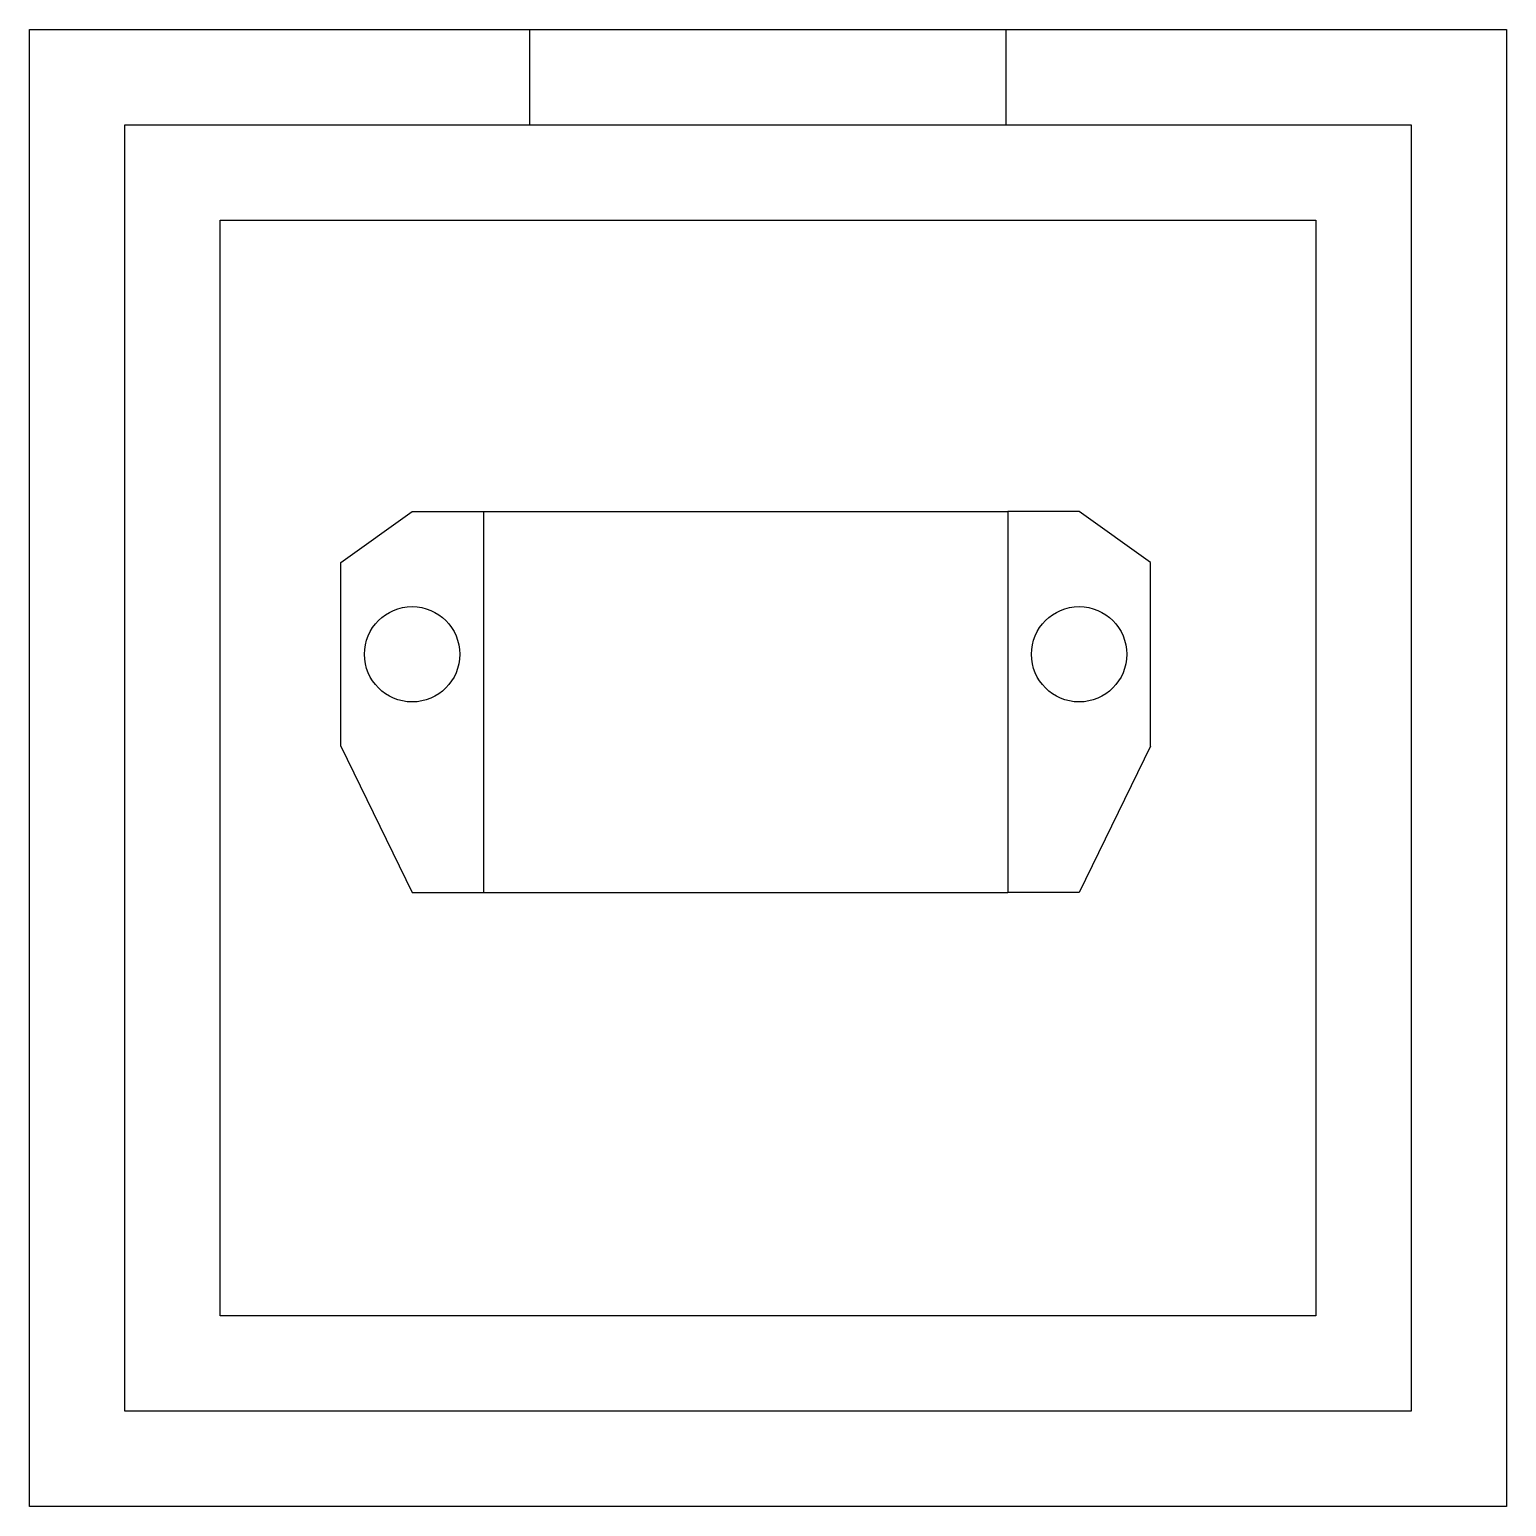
# Model space of a CAD drawing. Header units: millimetres. Extents: x 29.4 to 60.4, y 34.2 to 65.2.
import ezdxf

# ---------------------------------------------------------------- set-up
doc = ezdxf.new("R2010")
doc.units = ezdxf.units.MM

msp = doc.modelspace()

# ---------------------------------------------------------------- linework, layer by layer
for p, q in [((39.907, 63.172), (39.907, 65.172)), ((49.907, 63.172), (49.907, 65.172)), ((35.938, 53.988), (37.438, 55.059)), ((37.438, 55.059), (38.938, 55.059)), ((38.938, 55.059), (38.938, 47.059)), ((38.938, 55.059), (49.938, 55.059)), ((51.438, 55.059), (49.938, 55.059)), ((49.938, 55.059), (49.938, 47.059)), ((52.938, 53.988), (51.438, 55.059)), ((35.938, 50.129), (35.938, 53.988)), ((52.938, 50.129), (52.938, 53.988)), ((35.938, 50.129), (37.438, 47.059)), ((52.938, 50.129), (51.438, 47.059)), ((37.438, 47.059), (38.938, 47.059)), ((38.938, 47.059), (49.938, 47.059)), ((51.438, 47.059), (49.938, 47.059))]:
    msp.add_line(p, q)
for points in [[(29.407, 34.172), (29.407, 65.172), (60.407, 65.172), (60.407, 34.172)], [(31.407, 36.172), (31.407, 63.172), (58.407, 63.172), (58.407, 36.172)], [(33.407, 38.172), (33.407, 61.172), (56.407, 61.172), (56.407, 38.172)]]:
    msp.add_lwpolyline(points, close=True)
for centre in [(37.438, 52.059), (51.438, 52.059)]:
    msp.add_circle(centre, 1)

doc.saveas('drawing.dxf')
